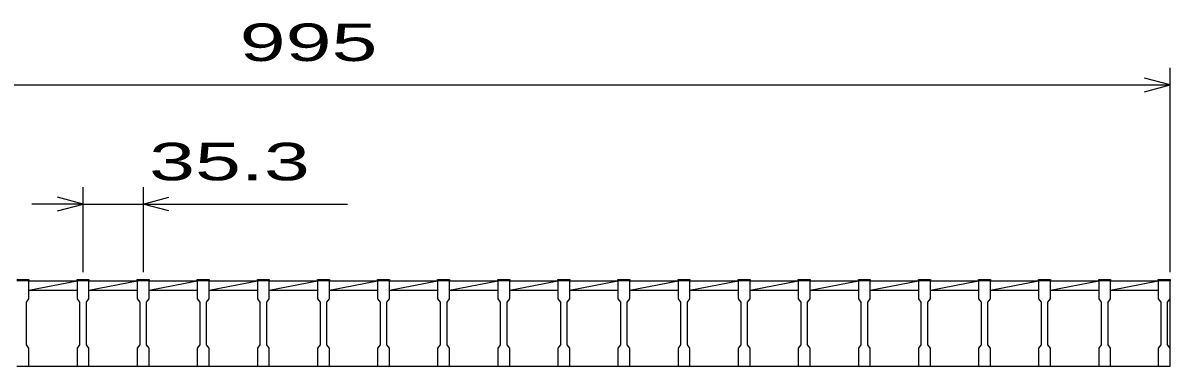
# Model space of a CAD drawing. Units: millimetres, scale not verified. Extents: x -1820 to 1731, y -1282 to 1054.
# Drawn here: x -1096 to -422, y -510 to -308 of the extents above; entities that cross this region are included whole.
import ezdxf
from ezdxf.enums import TextEntityAlignment as Align

# ---------------------------------------------------------------- set-up
doc = ezdxf.new("R2010")
doc.units = ezdxf.units.MM
doc.header["$LTSCALE"] = 10
doc.layers.add('16', color=3, linetype='Continuous', lineweight=25)
doc.layers.add('22', color=4, linetype='Continuous', lineweight=25)
doc.styles.add('ベクトル', font='')
doc.styles.get('ベクトル').set_extended_font_data('ベクトル')

msp = doc.modelspace()

# ---------------------------------------------------------------- linework, layer by layer
at = {"layer": '16'}
for p, q in [((-1099.3, -458.8), (-1092.3, -458.8)), ((-1092.3, -459.5), (-1099.3, -459.5)), ((-1092.3, -458.8), (-1092.3, -459.5)), ((-1092.3, -470), (-1092.3, -459.5)), ((-1092.3, -459.5), (-1064, -459.5)), ((-1092.3, -465), (-1064, -459.5)), ((-1064, -459.5), (-1064, -458.8)), ((-1064, -458.8), (-1057, -458.8)), ((-1064, -459.5), (-1064, -470)), ((-1057, -459.5), (-1064, -459.5)), ((-1057, -458.8), (-1057, -459.5)), ((-1057, -470), (-1057, -459.5)), ((-1057, -459.5), (-1028.7, -459.5)), ((-1057, -465), (-1028.7, -459.5)), ((-1028.7, -459.5), (-1028.7, -458.8)), ((-1028.7, -458.8), (-1021.7, -458.8)), ((-1028.7, -459.5), (-1028.7, -470)), ((-1021.7, -459.5), (-1028.7, -459.5)), ((-1021.7, -458.8), (-1021.7, -459.5)), ((-1021.7, -470), (-1021.7, -459.5)), ((-1021.7, -459.5), (-993.4, -459.5)), ((-1021.7, -465), (-993.4, -459.5)), ((-993.4, -459.5), (-993.4, -458.8)), ((-993.4, -458.8), (-986.4, -458.8)), ((-993.4, -459.5), (-993.4, -470)), ((-986.4, -459.5), (-993.4, -459.5)), ((-986.4, -458.8), (-986.4, -459.5)), ((-986.4, -470), (-986.4, -459.5)), ((-986.4, -459.5), (-958.1, -459.5)), ((-986.4, -465), (-958.1, -459.5)), ((-958.1, -459.5), (-958.1, -458.8)), ((-958.1, -458.8), (-951.1, -458.8)), ((-958.1, -459.5), (-958.1, -470)), ((-951.1, -459.5), (-958.1, -459.5)), ((-951.1, -458.8), (-951.1, -459.5)), ((-951.1, -470), (-951.1, -459.5)), ((-951.1, -459.5), (-922.8, -459.5)), ((-951.1, -465), (-922.8, -459.5)), ((-922.8, -459.5), (-922.8, -458.8)), ((-922.8, -458.8), (-915.8, -458.8)), ((-922.8, -459.5), (-922.8, -470)), ((-915.8, -459.5), (-922.8, -459.5)), ((-915.8, -458.8), (-915.8, -459.5)), ((-915.8, -470), (-915.8, -459.5)), ((-915.8, -459.5), (-887.5, -459.5)), ((-915.8, -465), (-887.5, -459.5)), ((-887.5, -459.5), (-887.5, -458.8)), ((-887.5, -458.8), (-880.5, -458.8)), ((-887.5, -459.5), (-887.5, -470)), ((-880.5, -459.5), (-887.5, -459.5)), ((-880.5, -458.8), (-880.5, -459.5)), ((-880.5, -470), (-880.5, -459.5)), ((-880.5, -459.5), (-852.2, -459.5)), ((-880.5, -465), (-852.2, -459.5)), ((-852.2, -459.5), (-852.2, -458.8)), ((-852.2, -458.8), (-845.2, -458.8)), ((-852.2, -459.5), (-852.2, -470)), ((-845.2, -459.5), (-852.2, -459.5)), ((-845.2, -458.8), (-845.2, -459.5)), ((-845.2, -470), (-845.2, -459.5)), ((-845.2, -459.5), (-816.9, -459.5)), ((-845.2, -465), (-816.9, -459.5)), ((-816.9, -459.5), (-816.9, -458.8)), ((-816.9, -458.8), (-809.9, -458.8)), ((-816.9, -459.5), (-816.9, -470)), ((-809.9, -459.5), (-816.9, -459.5)), ((-809.9, -458.8), (-809.9, -459.5)), ((-809.9, -470), (-809.9, -459.5)), ((-809.9, -459.5), (-781.6, -459.5)), ((-809.9, -465), (-781.6, -459.5)), ((-781.6, -459.5), (-781.6, -458.8)), ((-781.6, -458.8), (-774.6, -458.8)), ((-781.6, -459.5), (-781.6, -470)), ((-774.6, -459.5), (-781.6, -459.5)), ((-774.6, -458.8), (-774.6, -459.5)), ((-774.6, -470), (-774.6, -459.5)), ((-774.6, -459.5), (-746.3, -459.5)), ((-774.6, -465), (-746.3, -459.5)), ((-746.3, -459.5), (-746.3, -458.8)), ((-746.3, -458.8), (-739.3, -458.8)), ((-746.3, -459.5), (-746.3, -470)), ((-739.3, -459.5), (-746.3, -459.5)), ((-739.3, -458.8), (-739.3, -459.5)), ((-739.3, -470), (-739.3, -459.5)), ((-739.3, -459.5), (-711, -459.5)), ((-739.3, -465), (-711, -459.5)), ((-711, -459.5), (-711, -458.8)), ((-711, -458.8), (-704, -458.8)), ((-711, -459.5), (-711, -470)), ((-704, -459.5), (-711, -459.5)), ((-704, -458.8), (-704, -459.5)), ((-704, -470), (-704, -459.5)), ((-704, -459.5), (-675.7, -459.5)), ((-704, -465), (-675.7, -459.5)), ((-675.7, -459.5), (-675.7, -458.8)), ((-675.7, -458.8), (-668.7, -458.8)), ((-675.7, -459.5), (-675.7, -470)), ((-668.7, -459.5), (-675.7, -459.5)), ((-668.7, -458.8), (-668.7, -459.5)), ((-668.7, -470), (-668.7, -459.5)), ((-668.7, -459.5), (-640.4, -459.5)), ((-668.7, -465), (-640.4, -459.5)), ((-640.4, -459.5), (-640.4, -458.8)), ((-640.4, -458.8), (-633.4, -458.8)), ((-640.4, -459.5), (-640.4, -470)), ((-633.4, -459.5), (-640.4, -459.5)), ((-633.4, -458.8), (-633.4, -459.5)), ((-633.4, -470), (-633.4, -459.5)), ((-633.4, -459.5), (-605.1, -459.5)), ((-633.4, -465), (-605.1, -459.5)), ((-605.1, -459.5), (-605.1, -458.8)), ((-605.1, -458.8), (-598.1, -458.8)), ((-605.1, -459.5), (-605.1, -470)), ((-598.1, -459.5), (-605.1, -459.5)), ((-598.1, -458.8), (-598.1, -459.5)), ((-598.1, -470), (-598.1, -459.5)), ((-598.1, -459.5), (-569.8, -459.5)), ((-598.1, -465), (-569.8, -459.5)), ((-569.8, -459.5), (-569.8, -458.8)), ((-569.8, -458.8), (-562.8, -458.8)), ((-569.8, -459.5), (-569.8, -470)), ((-562.8, -459.5), (-569.8, -459.5)), ((-562.8, -458.8), (-562.8, -459.5)), ((-562.8, -470), (-562.8, -459.5)), ((-562.8, -459.5), (-534.5, -459.5)), ((-562.8, -465), (-534.5, -459.5)), ((-534.5, -459.5), (-534.5, -458.8)), ((-534.5, -458.8), (-527.5, -458.8)), ((-534.5, -459.5), (-534.5, -470)), ((-527.5, -459.5), (-534.5, -459.5)), ((-527.5, -458.8), (-527.5, -459.5)), ((-527.5, -470), (-527.5, -459.5)), ((-527.5, -459.5), (-499.2, -459.5)), ((-527.5, -465), (-499.2, -459.5)), ((-499.2, -459.5), (-499.2, -458.8)), ((-499.2, -458.8), (-492.2, -458.8)), ((-499.2, -459.5), (-499.2, -470)), ((-492.2, -459.5), (-499.2, -459.5)), ((-492.2, -458.8), (-492.2, -459.5)), ((-492.2, -470), (-492.2, -459.5)), ((-492.2, -459.5), (-463.9, -459.5)), ((-492.2, -465), (-463.9, -459.5)), ((-463.9, -459.5), (-463.9, -458.8)), ((-463.9, -458.8), (-456.9, -458.8)), ((-463.9, -459.5), (-463.9, -470)), ((-456.9, -459.5), (-463.9, -459.5)), ((-456.9, -458.8), (-456.9, -459.5)), ((-456.9, -470), (-456.9, -459.5)), ((-456.9, -459.5), (-429, -459.5)), ((-456.9, -465), (-429, -459.58)), ((-429, -459.5), (-429, -458.8)), ((-429, -458.8), (-422, -458.8)), ((-429, -459.5), (-429, -470)), ((-422, -459.5), (-429, -459.5)), ((-422, -458.8), (-422, -459.5)), ((-422, -470), (-422, -459.5)), ((-422, -509.5), (-422, -459.5)), ((-1093.8, -472), (-1092.3, -470)), ((-1092.3, -465), (-1064, -465)), ((-1064, -470), (-1062.5, -472)), ((-1058.5, -472), (-1057, -470)), ((-1057, -465), (-1028.7, -465)), ((-1028.7, -470), (-1027.2, -472)), ((-1023.2, -472), (-1021.7, -470)), ((-1021.7, -465), (-993.4, -465)), ((-993.4, -470), (-991.9, -472)), ((-987.9, -472), (-986.4, -470)), ((-986.4, -465), (-958.1, -465)), ((-958.1, -470), (-956.6, -472)), ((-952.6, -472), (-951.1, -470)), ((-951.1, -465), (-922.8, -465)), ((-922.8, -470), (-921.3, -472)), ((-917.3, -472), (-915.8, -470)), ((-915.8, -465), (-887.5, -465)), ((-887.5, -470), (-886, -472)), ((-882, -472), (-880.5, -470)), ((-880.5, -465), (-852.2, -465)), ((-852.2, -470), (-850.7, -472)), ((-846.7, -472), (-845.2, -470)), ((-845.2, -465), (-816.9, -465)), ((-816.9, -470), (-815.4, -472)), ((-811.4, -472), (-809.9, -470)), ((-809.9, -465), (-781.6, -465)), ((-781.6, -470), (-780.1, -472)), ((-776.1, -472), (-774.6, -470)), ((-774.6, -465), (-746.3, -465)), ((-746.3, -470), (-744.8, -472)), ((-740.8, -472), (-739.3, -470)), ((-739.3, -465), (-711, -465)), ((-711, -470), (-709.5, -472)), ((-705.5, -472), (-704, -470)), ((-704, -465), (-675.7, -465)), ((-675.7, -470), (-674.2, -472)), ((-670.2, -472), (-668.7, -470)), ((-668.7, -465), (-640.4, -465)), ((-640.4, -470), (-638.9, -472)), ((-634.9, -472), (-633.4, -470)), ((-633.4, -465), (-605.1, -465)), ((-605.1, -470), (-603.6, -472)), ((-599.6, -472), (-598.1, -470)), ((-598.1, -465), (-569.8, -465)), ((-569.8, -470), (-568.3, -472)), ((-564.3, -472), (-562.8, -470)), ((-562.8, -465), (-534.5, -465)), ((-534.5, -470), (-533, -472)), ((-529, -472), (-527.5, -470)), ((-527.5, -465), (-499.2, -465)), ((-499.2, -470), (-497.7, -472)), ((-493.7, -472), (-492.2, -470)), ((-492.2, -465), (-463.9, -465)), ((-463.9, -470), (-462.4, -472)), ((-458.4, -472), (-456.9, -470)), ((-456.9, -465), (-429, -465)), ((-429, -470), (-427.5, -472)), ((-423.5, -472), (-422, -470)), ((-1093.8, -497), (-1093.8, -472)), ((-1062.5, -472), (-1062.5, -497)), ((-1058.5, -497), (-1058.5, -472)), ((-1027.2, -472), (-1027.2, -497)), ((-1023.2, -497), (-1023.2, -472)), ((-991.9, -472), (-991.9, -497)), ((-987.9, -497), (-987.9, -472)), ((-956.6, -472), (-956.6, -497)), ((-952.6, -497), (-952.6, -472)), ((-921.3, -472), (-921.3, -497)), ((-917.3, -497), (-917.3, -472)), ((-886, -472), (-886, -497)), ((-882, -497), (-882, -472)), ((-850.7, -472), (-850.7, -497)), ((-846.7, -497), (-846.7, -472)), ((-815.4, -472), (-815.4, -497)), ((-811.4, -497), (-811.4, -472)), ((-780.1, -472), (-780.1, -497)), ((-776.1, -497), (-776.1, -472)), ((-744.8, -472), (-744.8, -497)), ((-740.8, -497), (-740.8, -472)), ((-709.5, -472), (-709.5, -497)), ((-705.5, -497), (-705.5, -472)), ((-674.2, -472), (-674.2, -497)), ((-670.2, -497), (-670.2, -472)), ((-638.9, -472), (-638.9, -497)), ((-634.9, -497), (-634.9, -472)), ((-603.6, -472), (-603.6, -497)), ((-599.6, -497), (-599.6, -472)), ((-568.3, -472), (-568.3, -497)), ((-564.3, -497), (-564.3, -472)), ((-533, -472), (-533, -497)), ((-529, -497), (-529, -472)), ((-497.7, -472), (-497.7, -497)), ((-493.7, -497), (-493.7, -472)), ((-462.4, -472), (-462.4, -497)), ((-458.4, -497), (-458.4, -472)), ((-427.5, -472), (-427.5, -497)), ((-423.5, -497), (-423.5, -472)), ((-1092.3, -499), (-1093.8, -497)), ((-1062.5, -497), (-1064, -499)), ((-1057, -499), (-1058.5, -497)), ((-1027.2, -497), (-1028.7, -499)), ((-1021.7, -499), (-1023.2, -497)), ((-991.9, -497), (-993.4, -499)), ((-986.4, -499), (-987.9, -497)), ((-956.6, -497), (-958.1, -499)), ((-951.1, -499), (-952.6, -497)), ((-921.3, -497), (-922.8, -499)), ((-915.8, -499), (-917.3, -497)), ((-886, -497), (-887.5, -499)), ((-880.5, -499), (-882, -497)), ((-850.7, -497), (-852.2, -499)), ((-845.2, -499), (-846.7, -497)), ((-815.4, -497), (-816.9, -499)), ((-809.9, -499), (-811.4, -497)), ((-780.1, -497), (-781.6, -499)), ((-774.6, -499), (-776.1, -497)), ((-744.8, -497), (-746.3, -499)), ((-739.3, -499), (-740.8, -497)), ((-709.5, -497), (-711, -499)), ((-704, -499), (-705.5, -497)), ((-674.2, -497), (-675.7, -499)), ((-668.7, -499), (-670.2, -497)), ((-638.9, -497), (-640.4, -499)), ((-633.4, -499), (-634.9, -497)), ((-603.6, -497), (-605.1, -499)), ((-598.1, -499), (-599.6, -497)), ((-568.3, -497), (-569.8, -499)), ((-562.8, -499), (-564.3, -497)), ((-533, -497), (-534.5, -499)), ((-527.5, -499), (-529, -497)), ((-497.7, -497), (-499.2, -499)), ((-492.2, -499), (-493.7, -497)), ((-462.4, -497), (-463.9, -499)), ((-456.9, -499), (-458.4, -497)), ((-427.5, -497), (-429, -499)), ((-422, -499), (-423.5, -497)), ((-1092.3, -509.5), (-1092.3, -499)), ((-1064, -499), (-1064, -509.5)), ((-1057, -509.5), (-1057, -499)), ((-1028.7, -499), (-1028.7, -509.5)), ((-1021.7, -509.5), (-1021.7, -499)), ((-993.4, -499), (-993.4, -509.5)), ((-986.4, -509.5), (-986.4, -499)), ((-958.1, -499), (-958.1, -509.5)), ((-951.1, -509.5), (-951.1, -499)), ((-922.8, -499), (-922.8, -509.5)), ((-915.8, -509.5), (-915.8, -499)), ((-887.5, -499), (-887.5, -509.5)), ((-880.5, -509.5), (-880.5, -499)), ((-852.2, -499), (-852.2, -509.5)), ((-845.2, -509.5), (-845.2, -499)), ((-816.9, -499), (-816.9, -509.5)), ((-809.9, -509.5), (-809.9, -499)), ((-781.6, -499), (-781.6, -509.5)), ((-774.6, -509.5), (-774.6, -499)), ((-746.3, -499), (-746.3, -509.5)), ((-739.3, -509.5), (-739.3, -499)), ((-711, -499), (-711, -509.5)), ((-704, -509.5), (-704, -499)), ((-675.7, -499), (-675.7, -509.5)), ((-668.7, -509.5), (-668.7, -499)), ((-640.4, -499), (-640.4, -509.5)), ((-633.4, -509.5), (-633.4, -499)), ((-605.1, -499), (-605.1, -509.5)), ((-598.1, -509.5), (-598.1, -499)), ((-569.8, -499), (-569.8, -509.5)), ((-562.8, -509.5), (-562.8, -499)), ((-534.5, -499), (-534.5, -509.5)), ((-527.5, -509.5), (-527.5, -499)), ((-499.2, -499), (-499.2, -509.5)), ((-492.2, -509.5), (-492.2, -499)), ((-463.9, -499), (-463.9, -509.5)), ((-456.9, -509.5), (-456.9, -499)), ((-429, -499), (-429, -509.5)), ((-422, -509.5), (-422, -499)), ((-1099.3, -509.5), (-1092.3, -509.5)), ((-1092.3, -509.5), (-1064, -509.5)), ((-1064, -509.5), (-1057, -509.5)), ((-1057, -509.5), (-1028.7, -509.5)), ((-1028.7, -509.5), (-1021.7, -509.5)), ((-1021.7, -509.5), (-993.4, -509.5)), ((-993.4, -509.5), (-986.4, -509.5)), ((-986.4, -509.5), (-958.1, -509.5)), ((-958.1, -509.5), (-951.1, -509.5)), ((-951.1, -509.5), (-922.8, -509.5)), ((-922.8, -509.5), (-915.8, -509.5)), ((-915.8, -509.5), (-887.5, -509.5)), ((-887.5, -509.5), (-880.5, -509.5)), ((-880.5, -509.5), (-852.2, -509.5)), ((-852.2, -509.5), (-845.2, -509.5)), ((-845.2, -509.5), (-816.9, -509.5)), ((-816.9, -509.5), (-809.9, -509.5)), ((-809.9, -509.5), (-781.6, -509.5)), ((-781.6, -509.5), (-774.6, -509.5)), ((-774.6, -509.5), (-746.3, -509.5)), ((-746.3, -509.5), (-739.3, -509.5)), ((-739.3, -509.5), (-711, -509.5)), ((-711, -509.5), (-704, -509.5)), ((-704, -509.5), (-675.7, -509.5)), ((-675.7, -509.5), (-668.7, -509.5)), ((-668.7, -509.5), (-640.4, -509.5)), ((-640.4, -509.5), (-633.4, -509.5)), ((-633.4, -509.5), (-605.1, -509.5)), ((-605.1, -509.5), (-598.1, -509.5)), ((-598.1, -509.5), (-569.8, -509.5)), ((-569.8, -509.5), (-562.8, -509.5)), ((-562.8, -509.5), (-534.5, -509.5)), ((-534.5, -509.5), (-527.5, -509.5)), ((-527.5, -509.5), (-499.2, -509.5)), ((-499.2, -509.5), (-492.2, -509.5)), ((-492.2, -509.5), (-463.9, -509.5)), ((-463.9, -509.5), (-456.9, -509.5)), ((-456.9, -509.5), (-429, -509.5)), ((-429, -509.5), (-422, -509.5))]:
    msp.add_line(p, q, dxfattribs=at)
at = {"layer": '22'}
for p, q in [((-422, -454.5), (-422, -334.5)), ((-422, -344.5), (-437, -340.5)), ((-1417, -344.5), (-422, -344.5)), ((-437, -348.5), (-422, -344.5)), ((-1060.5, -414.5), (-1075.5, -410.5)), ((-1060.5, -454.5), (-1060.5, -404.5)), ((-1025.2, -404.5), (-1025.2, -454.5)), ((-1025.2, -414.5), (-1010.2, -410.5)), ((-1060.5, -414.5), (-1090.5, -414.5)), ((-1075.5, -418.5), (-1060.5, -414.5)), ((-1060.5, -414.5), (-1025.2, -414.5)), ((-1010.2, -418.5), (-1025.2, -414.5)), ((-1025.2, -414.5), (-905.2, -414.5))]:
    msp.add_line(p, q, dxfattribs=at)

# ---------------------------------------------------------------- texts
at = {"layer": '22', "color": 2, "style": 'ベクトル', "width": 1.65}
for s, p in [(' 995 ', (-982, -319.5)), (' 35.3 ', (-1035.2, -389.5))]:
    msp.add_text(s, height=21.99, dxfattribs=at).set_placement(p, align=Align.MIDDLE_LEFT)

doc.saveas('drawing.dxf')
